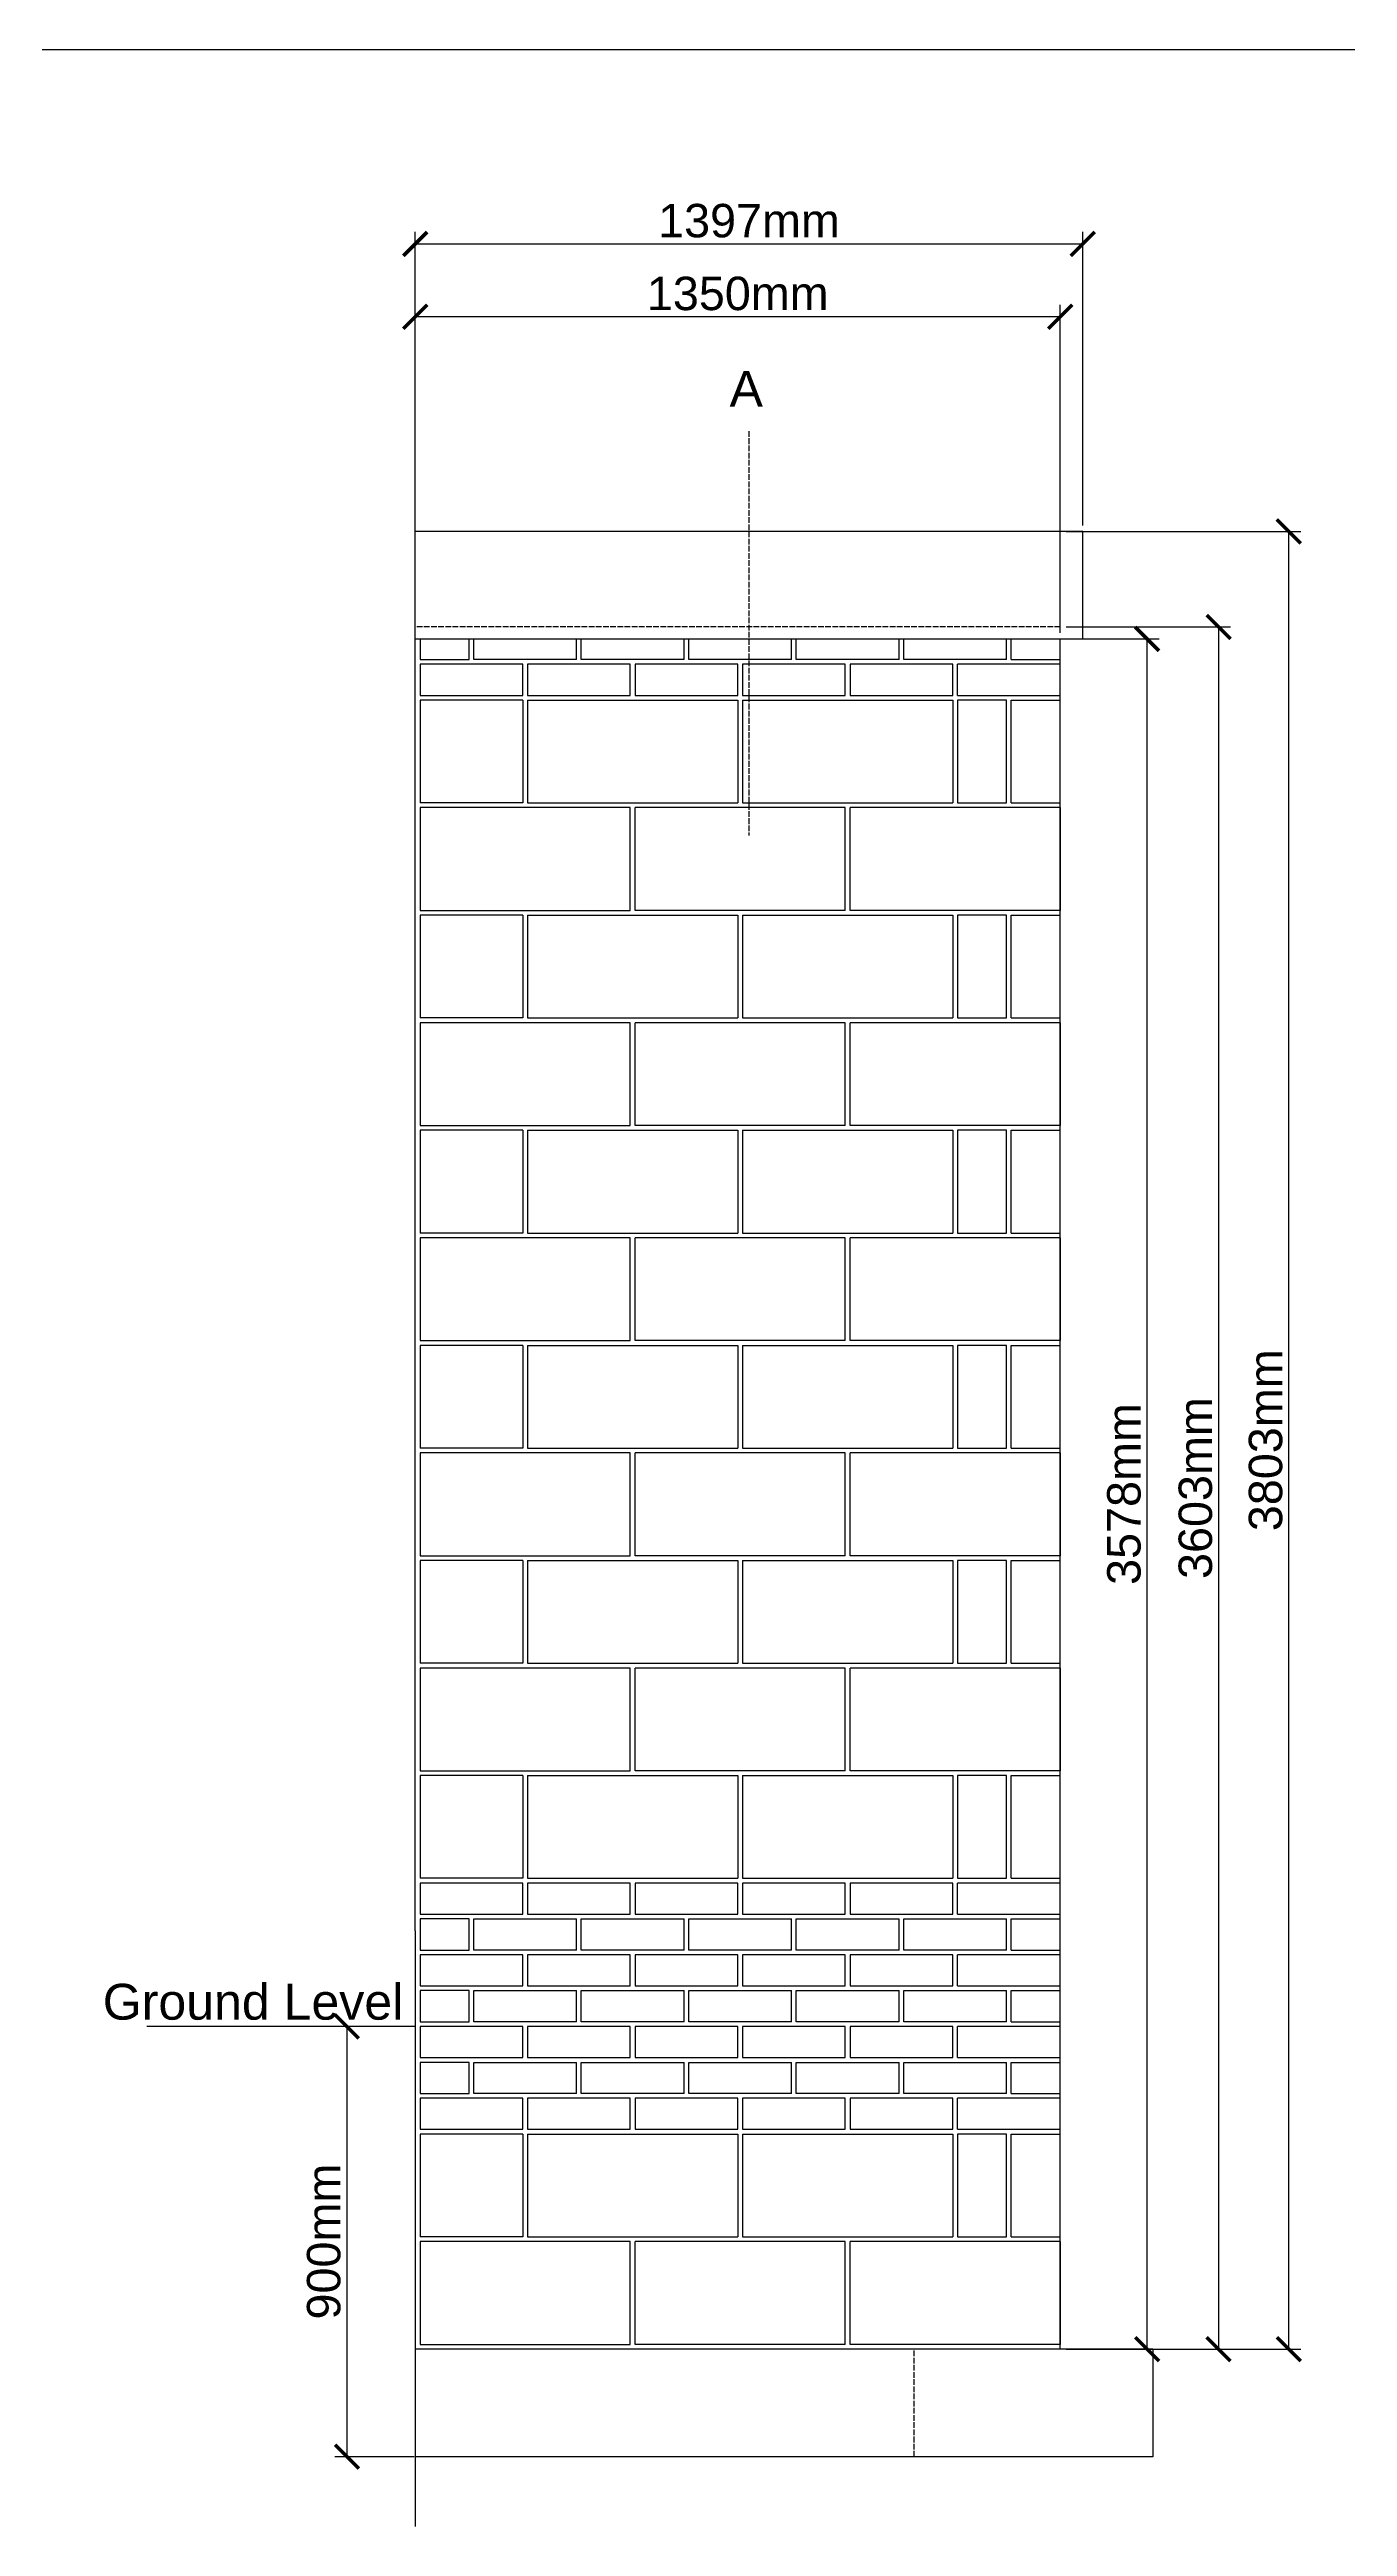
# Model space of a CAD drawing. Header units: millimetres. Extents: x -11841 to 102307, y -68819 to 40378.
# Drawn here: x 34714 to 37431, y 1842 to 7024 of the extents above; entities that cross this region are included whole.
import ezdxf

# ---------------------------------------------------------------- set-up
doc = ezdxf.new("R2010")
doc.units = ezdxf.units.MM
doc.linetypes.add('ACAD_ISO02W100', pattern=[15, 12, -3])
doc.styles.get("Standard").update_dxf_attribs({"font": 'Arial.ttf'})
doc.dimstyles.new('JRMStyle', dxfattribs={"dimtxt": 3.5, "dimasz": 2.5, "dimexe": 1.25, "dimexo": 0.625, "dimtad": 1, "dimdec": 0, "dimdsep": 46, "dimtxsty": 'Standard', "dimblk": 'ARCHTICK', "dimblk1": 'ARCHTICK', "dimblk2": 'ARCHTICK', "dimcen": 2.5, "dimadec": 0, "dimazin": 0, "dimtfac": 1, "dimtdec": 0, "dimtmove": 0, "dimatfit": 3, "dimldrblk": 'ARCHTICK', "dimfxl": 1, "dimarcsym": 0})

# ---------------------------------------------------------------- blocks, each defined once
blk = doc.blocks.new('_ArchTick')
at = {"color": 0, "linetype": 'ByBlock', "const_width": 0.15}
blk.add_lwpolyline([(-0.5, -0.5), (0.5, 0.5)], dxfattribs=at)
blk = doc.blocks.new('*D39')
at = {"color": 0, "lineweight": -2, "transparency": 16777216}
for p, q in [((35479.7, 6028.3), (35479.7, 6642.3)), ((36876.7, 6028.3), (36876.7, 6642.3)), ((35479.7, 6617.3), (36876.7, 6617.3))]:
    blk.add_line(p, q, dxfattribs=at)
at = {"layer": 'Defpoints', "color": 0, "transparency": 16777216}
for p in [(36876.7, 6617.3), (35479.7, 6015.8), (36876.7, 6015.8)]:
    blk.add_point(p, dxfattribs=at)
at = {"color": 0, "lineweight": -2, "transparency": 16777216, "xscale": 50, "yscale": 50, "zscale": 50, "rotation": 180}
blk.add_blockref('_ArchTick', (35479.7, 6617.3), dxfattribs=at)
at = {"color": 0, "lineweight": -2, "transparency": 16777216, "xscale": 50, "yscale": 50, "zscale": 50}
blk.add_blockref('_ArchTick', (36876.7, 6617.3), dxfattribs=at)
at = {"color": 0, "transparency": 16777216, "insert": (36178.2, 6665.5), "char_height": 70, "attachment_point": 5}
blk.add_mtext('1397mm', dxfattribs=at)
blk = doc.blocks.new('*D40')
at = {"color": 0, "lineweight": -2, "transparency": 16777216}
for p, q in [((35479.7, 5803.3), (35479.7, 6489.9)), ((36829.7, 5803.3), (36829.7, 6489.9)), ((36829.7, 6464.9), (35479.7, 6464.9))]:
    blk.add_line(p, q, dxfattribs=at)
at = {"layer": 'Defpoints', "color": 0, "transparency": 16777216}
for p in [(35479.7, 6464.9), (35479.7, 5790.8), (36829.7, 5790.8)]:
    blk.add_point(p, dxfattribs=at)
at = {"color": 0, "lineweight": -2, "transparency": 16777216, "xscale": 50, "yscale": 50, "zscale": 50, "rotation": 180}
blk.add_blockref('_ArchTick', (35479.7, 6464.9), dxfattribs=at)
at = {"color": 0, "lineweight": -2, "transparency": 16777216, "xscale": 50, "yscale": 50, "zscale": 50}
blk.add_blockref('_ArchTick', (36829.7, 6464.9), dxfattribs=at)
at = {"color": 0, "transparency": 16777216, "insert": (36154.7, 6513.2), "char_height": 70, "attachment_point": 5}
blk.add_mtext('1350mm', dxfattribs=at)
blk = doc.blocks.new('*D41')
at = {"color": 0, "lineweight": -2, "transparency": 16777216}
for p, q in [((36842.2, 6015.8), (37333.1, 6015.8)), ((37308.1, 2212.8), (37308.1, 6015.8)), ((36842.2, 2212.8), (37333.1, 2212.8))]:
    blk.add_line(p, q, dxfattribs=at)
at = {"layer": 'Defpoints', "color": 0, "transparency": 16777216}
for p in [(36829.7, 6015.8), (37308.1, 6015.8), (36829.7, 2212.8)]:
    blk.add_point(p, dxfattribs=at)
at = {"color": 0, "lineweight": -2, "transparency": 16777216, "xscale": 50, "yscale": 50, "zscale": 50}
for p, rotation in [((37308.1, 6015.8), 90), ((37308.1, 2212.8), 270)]:
    blk.add_blockref('_ArchTick', p, dxfattribs=dict(at, rotation=rotation))
at = {"color": 0, "transparency": 16777216, "insert": (37259.8, 4114.3), "char_height": 70, "attachment_point": 5, "rotation": 90}
blk.add_mtext('3803mm', dxfattribs=at)
blk = doc.blocks.new('*D42')
at = {"color": 0, "lineweight": -2, "transparency": 16777216}
for p, q in [((36842.2, 5815.8), (37186.1, 5815.8)), ((37161.1, 5815.8), (37161.1, 2212.8)), ((36842.2, 2212.8), (37186.1, 2212.8))]:
    blk.add_line(p, q, dxfattribs=at)
at = {"layer": 'Defpoints', "color": 0, "transparency": 16777216}
for p in [(36829.7, 5815.8), (36829.7, 2212.8), (37161.1, 2212.8)]:
    blk.add_point(p, dxfattribs=at)
at = {"color": 0, "lineweight": -2, "transparency": 16777216, "xscale": 50, "yscale": 50, "zscale": 50}
for p, rotation in [((37161.1, 5815.8), 90), ((37161.1, 2212.8), 270)]:
    blk.add_blockref('_ArchTick', p, dxfattribs=dict(at, rotation=rotation))
at = {"color": 0, "transparency": 16777216, "insert": (37112.9, 4014.3), "char_height": 70, "attachment_point": 5, "rotation": 90}
blk.add_mtext('3603mm', dxfattribs=at)
blk = doc.blocks.new('*D43')
at = {"color": 0, "lineweight": -2, "transparency": 16777216}
for p, q in [((36842.2, 5790.8), (37036.5, 5790.8)), ((37011.5, 2212.8), (37011.5, 5790.8)), ((36842.2, 2212.8), (37036.5, 2212.8))]:
    blk.add_line(p, q, dxfattribs=at)
at = {"layer": 'Defpoints', "color": 0, "transparency": 16777216}
for p in [(36829.7, 5790.8), (37011.5, 5790.8), (36829.7, 2212.8)]:
    blk.add_point(p, dxfattribs=at)
at = {"color": 0, "lineweight": -2, "transparency": 16777216, "xscale": 50, "yscale": 50, "zscale": 50}
for p, rotation in [((37011.5, 5790.8), 90), ((37011.5, 2212.8), 270)]:
    blk.add_blockref('_ArchTick', p, dxfattribs=dict(at, rotation=rotation))
at = {"color": 0, "transparency": 16777216, "insert": (36963.3, 4001.8), "char_height": 70, "attachment_point": 5, "rotation": 90}
blk.add_mtext('3578mm', dxfattribs=at)
blk = doc.blocks.new('*D80')
at = {"color": 0, "lineweight": -2, "ltscale": 0.58, "transparency": 16777216}
for p, q in [((35477.2, 2887.8), (35311.6, 2887.8)), ((35336.6, 2887.8), (35336.6, 1987.8)), ((35477.2, 1987.8), (35311.6, 1987.8))]:
    blk.add_line(p, q, dxfattribs=at)
at = {"layer": 'Defpoints', "color": 0, "ltscale": 0.58, "transparency": 16777216}
for p in [(35489.7, 2887.8), (35336.6, 1987.8), (35489.7, 1987.8)]:
    blk.add_point(p, dxfattribs=at)
at = {"color": 0, "lineweight": -2, "ltscale": 0.58, "transparency": 16777216, "xscale": 50, "yscale": 50, "zscale": 50}
for p, rotation in [((35336.6, 2887.8), 90), ((35336.6, 1987.8), 270)]:
    blk.add_blockref('_ArchTick', p, dxfattribs=dict(at, rotation=rotation))
at = {"color": 0, "ltscale": 0.58, "transparency": 16777216, "insert": (35288.4, 2437.8), "char_height": 70, "attachment_point": 5, "rotation": 90}
blk.add_mtext('900mm', dxfattribs=at)

msp = doc.modelspace()

# ---------------------------------------------------------------- linework, layer by layer
for p, q in [((29010.9, 7023.9), (102306.7, 7023.9)), ((35479.7, 3087.8), (35479.7, 6396.6)), ((36876.7, 6015.8), (35479.7, 6015.8)), ((36876.7, 5790.8), (36876.7, 6015.8)), ((35479.7, 5790.8), (36876.7, 5790.8)), ((35489.7, 5790.8), (35489.7, 5747.8)), ((35592.2, 5747.8), (35592.2, 5790.8)), ((35602.2, 5747.8), (35602.2, 5790.8)), ((35817.2, 5747.8), (35817.2, 5790.8)), ((35827.2, 5747.8), (35827.2, 5790.8)), ((35827.2, 5747.8), (35827.2, 5790.8)), ((36042.2, 5747.8), (36042.2, 5790.8)), ((36042.2, 5747.8), (36042.2, 5790.8)), ((36052.2, 5747.8), (36052.2, 5790.8)), ((36267.2, 5747.8), (36267.2, 5790.8)), ((36277.2, 5747.8), (36277.2, 5790.8)), ((36492.2, 5747.8), (36492.2, 5790.8)), ((36502.2, 5747.8), (36502.2, 5790.8)), ((36717.2, 5747.8), (36717.2, 5790.8)), ((36727.2, 5747.8), (36727.2, 5790.8)), ((36829.7, 2212.8), (36829.7, 5790.8)), ((36829.7, 5747.8), (36829.7, 5790.8)), ((35489.7, 5747.8), (35589.7, 5747.8)), ((35489.7, 5747.8), (35592.2, 5747.8)), ((35704.7, 5737.8), (35489.7, 5737.8)), ((35489.7, 5737.8), (35489.7, 5672.8)), ((35817.2, 5747.8), (35602.2, 5747.8)), ((35704.7, 5672.8), (35704.7, 5737.8)), ((35929.7, 5737.8), (35714.7, 5737.8)), ((35714.7, 5737.8), (35714.7, 5672.8)), ((36042.2, 5747.8), (35827.2, 5747.8)), ((36042.2, 5747.8), (35827.2, 5747.8)), ((35929.7, 5672.8), (35929.7, 5737.8)), ((36154.7, 5737.8), (35939.7, 5737.8)), ((35939.7, 5737.8), (35939.7, 5672.8)), ((36267.2, 5747.8), (36052.2, 5747.8)), ((36154.7, 5672.8), (36154.7, 5737.8)), ((36379.7, 5737.8), (36164.7, 5737.8)), ((36164.7, 5737.8), (36164.7, 5672.8)), ((36492.2, 5747.8), (36277.2, 5747.8)), ((36379.7, 5672.8), (36379.7, 5737.8)), ((36604.7, 5737.8), (36389.7, 5737.8)), ((36389.7, 5737.8), (36389.7, 5672.8)), ((36717.2, 5747.8), (36502.2, 5747.8)), ((36604.7, 5672.8), (36604.7, 5737.8)), ((36614.7, 5672.8), (36614.7, 5737.8)), ((36829.7, 5737.8), (36614.7, 5737.8)), ((36727.2, 5747.8), (36829.7, 5747.8)), ((36829.7, 5672.8), (36829.7, 5737.8)), ((35489.7, 5672.8), (35704.7, 5672.8)), ((35704.7, 5662.8), (35489.7, 5662.8)), ((35489.7, 5662.8), (35489.7, 5447.8)), ((35704.7, 5662.8), (35704.7, 5447.8)), ((35714.7, 5672.8), (35929.7, 5672.8)), ((35714.7, 5662.8), (35714.7, 5447.8)), ((35714.7, 5662.8), (36154.7, 5662.8)), ((35939.7, 5672.8), (36154.7, 5672.8)), ((36154.7, 5662.8), (36154.7, 5447.8)), ((36164.7, 5672.8), (36379.7, 5672.8)), ((36164.7, 5662.8), (36164.7, 5447.8)), ((36164.7, 5662.8), (36604.7, 5662.8)), ((36389.7, 5672.8), (36604.7, 5672.8)), ((36604.7, 5662.8), (36604.7, 5447.8)), ((36614.7, 5672.8), (36829.7, 5672.8)), ((36717.2, 5662.8), (36614.7, 5662.8)), ((36614.7, 5662.8), (36614.7, 5447.8)), ((36717.2, 5447.8), (36717.2, 5662.8)), ((36727.2, 5447.8), (36727.2, 5662.8)), ((36727.2, 5662.8), (36829.7, 5662.8)), ((36829.7, 5447.8), (36829.7, 5662.8)), ((35704.7, 5447.8), (35489.7, 5447.8)), ((35714.7, 5447.8), (36154.7, 5447.8)), ((36164.7, 5447.8), (36604.7, 5447.8)), ((36614.7, 5447.8), (36717.2, 5447.8)), ((36727.2, 5447.8), (36829.7, 5447.8)), ((35929.7, 5437.8), (35489.7, 5437.8)), ((35489.7, 5437.8), (35489.7, 5222.8)), ((35929.7, 5222.8), (35929.7, 5437.8)), ((35939.7, 5222.8), (35939.7, 5437.8)), ((36379.7, 5437.8), (35939.7, 5437.8)), ((36379.7, 5222.8), (36379.7, 5437.8)), ((36389.7, 5222.8), (36389.7, 5437.8)), ((36829.7, 5437.8), (36389.7, 5437.8)), ((36829.7, 5437.8), (36829.7, 5222.8)), ((35489.7, 5222.8), (35929.7, 5222.8)), ((35704.7, 5212.8), (35489.7, 5212.8)), ((35489.7, 5212.8), (35489.7, 4997.8)), ((35704.7, 5212.8), (35704.7, 4997.8)), ((35714.7, 5212.8), (35714.7, 4997.8)), ((35714.7, 5212.8), (36154.7, 5212.8)), ((36379.7, 5222.8), (35939.7, 5222.8)), ((36154.7, 5212.8), (36154.7, 4997.8)), ((36164.7, 5212.8), (36164.7, 4997.8)), ((36164.7, 5212.8), (36604.7, 5212.8)), ((36829.7, 5222.8), (36389.7, 5222.8)), ((36604.7, 5212.8), (36604.7, 4997.8)), ((36717.2, 5212.8), (36614.7, 5212.8)), ((36614.7, 5212.8), (36614.7, 4997.8)), ((36717.2, 4997.8), (36717.2, 5212.8)), ((36727.2, 4997.8), (36727.2, 5212.8)), ((36727.2, 5212.8), (36829.7, 5212.8)), ((36829.7, 4997.8), (36829.7, 5212.8)), ((35704.7, 4997.8), (35489.7, 4997.8)), ((35929.7, 4987.8), (35489.7, 4987.8)), ((35489.7, 4987.8), (35489.7, 4772.8)), ((35714.7, 4997.8), (36154.7, 4997.8)), ((35929.7, 4772.8), (35929.7, 4987.8)), ((35939.7, 4772.8), (35939.7, 4987.8)), ((36379.7, 4987.8), (35939.7, 4987.8)), ((36164.7, 4997.8), (36604.7, 4997.8)), ((36379.7, 4772.8), (36379.7, 4987.8)), ((36389.7, 4772.8), (36389.7, 4987.8)), ((36829.7, 4987.8), (36389.7, 4987.8)), ((36614.7, 4997.8), (36717.2, 4997.8)), ((36727.2, 4997.8), (36829.7, 4997.8)), ((36829.7, 4987.8), (36829.7, 4772.8)), ((35489.7, 4772.8), (35929.7, 4772.8)), ((36379.7, 4772.8), (35939.7, 4772.8)), ((36829.7, 4772.8), (36389.7, 4772.8)), ((35704.7, 4762.8), (35489.7, 4762.8)), ((35489.7, 4762.8), (35489.7, 4547.8)), ((35704.7, 4762.8), (35704.7, 4547.8)), ((35714.7, 4762.8), (35714.7, 4547.8)), ((35714.7, 4762.8), (36154.7, 4762.8)), ((36154.7, 4762.8), (36154.7, 4547.8)), ((36164.7, 4762.8), (36164.7, 4547.8)), ((36164.7, 4762.8), (36604.7, 4762.8)), ((36604.7, 4762.8), (36604.7, 4547.8)), ((36717.2, 4762.8), (36614.7, 4762.8)), ((36614.7, 4762.8), (36614.7, 4547.8)), ((36717.2, 4547.8), (36717.2, 4762.8)), ((36727.2, 4547.8), (36727.2, 4762.8)), ((36727.2, 4762.8), (36829.7, 4762.8)), ((36829.7, 4547.8), (36829.7, 4762.8)), ((35704.7, 4547.8), (35489.7, 4547.8)), ((35929.7, 4537.8), (35489.7, 4537.8)), ((35489.7, 4537.8), (35489.7, 4322.8)), ((35714.7, 4547.8), (36154.7, 4547.8)), ((35929.7, 4322.8), (35929.7, 4537.8)), ((35939.7, 4322.8), (35939.7, 4537.8)), ((36379.7, 4537.8), (35939.7, 4537.8)), ((36164.7, 4547.8), (36604.7, 4547.8)), ((36379.7, 4322.8), (36379.7, 4537.8)), ((36389.7, 4322.8), (36389.7, 4537.8)), ((36829.7, 4537.8), (36389.7, 4537.8)), ((36614.7, 4547.8), (36717.2, 4547.8)), ((36727.2, 4547.8), (36829.7, 4547.8)), ((36829.7, 4537.8), (36829.7, 4322.8)), ((35489.7, 4322.8), (35929.7, 4322.8)), ((35704.7, 4312.8), (35489.7, 4312.8)), ((35489.7, 4312.8), (35489.7, 4097.8)), ((35704.7, 4312.8), (35704.7, 4097.8)), ((35714.7, 4312.8), (35714.7, 4097.8)), ((35714.7, 4312.8), (36154.7, 4312.8)), ((36379.7, 4322.8), (35939.7, 4322.8)), ((36154.7, 4312.8), (36154.7, 4097.8)), ((36164.7, 4312.8), (36164.7, 4097.8)), ((36164.7, 4312.8), (36604.7, 4312.8)), ((36829.7, 4322.8), (36389.7, 4322.8)), ((36604.7, 4312.8), (36604.7, 4097.8)), ((36717.2, 4312.8), (36614.7, 4312.8)), ((36614.7, 4312.8), (36614.7, 4097.8)), ((36717.2, 4097.8), (36717.2, 4312.8)), ((36727.2, 4097.8), (36727.2, 4312.8)), ((36727.2, 4312.8), (36829.7, 4312.8)), ((36829.7, 4097.8), (36829.7, 4312.8)), ((35704.7, 4097.8), (35489.7, 4097.8)), ((35714.7, 4097.8), (36154.7, 4097.8)), ((36164.7, 4097.8), (36604.7, 4097.8)), ((36614.7, 4097.8), (36717.2, 4097.8)), ((36727.2, 4097.8), (36829.7, 4097.8)), ((35929.7, 4087.8), (35489.7, 4087.8)), ((35489.7, 4087.8), (35489.7, 3872.8)), ((35929.7, 3872.8), (35929.7, 4087.8)), ((35939.7, 3872.8), (35939.7, 4087.8)), ((36379.7, 4087.8), (35939.7, 4087.8)), ((36379.7, 3872.8), (36379.7, 4087.8)), ((36389.7, 3872.8), (36389.7, 4087.8)), ((36829.7, 4087.8), (36389.7, 4087.8)), ((36829.7, 4087.8), (36829.7, 3872.8)), ((35489.7, 3872.8), (35929.7, 3872.8)), ((35704.7, 3862.8), (35489.7, 3862.8)), ((35489.7, 3862.8), (35489.7, 3647.8)), ((35704.7, 3862.8), (35704.7, 3647.8)), ((35714.7, 3862.8), (35714.7, 3647.8)), ((35714.7, 3862.8), (36154.7, 3862.8)), ((36379.7, 3872.8), (35939.7, 3872.8)), ((36154.7, 3862.8), (36154.7, 3647.8)), ((36164.7, 3862.8), (36164.7, 3647.8)), ((36164.7, 3862.8), (36604.7, 3862.8)), ((36829.7, 3872.8), (36389.7, 3872.8)), ((36604.7, 3862.8), (36604.7, 3647.8)), ((36717.2, 3862.8), (36614.7, 3862.8)), ((36614.7, 3862.8), (36614.7, 3647.8)), ((36717.2, 3647.8), (36717.2, 3862.8)), ((36727.2, 3647.8), (36727.2, 3862.8)), ((36727.2, 3862.8), (36829.7, 3862.8)), ((36829.7, 3647.8), (36829.7, 3862.8)), ((35704.7, 3647.8), (35489.7, 3647.8)), ((35929.7, 3637.8), (35489.7, 3637.8)), ((35489.7, 3637.8), (35489.7, 3422.8)), ((35714.7, 3647.8), (36154.7, 3647.8)), ((35929.7, 3422.8), (35929.7, 3637.8)), ((35939.7, 3422.8), (35939.7, 3637.8)), ((36379.7, 3637.8), (35939.7, 3637.8)), ((36164.7, 3647.8), (36604.7, 3647.8)), ((36379.7, 3422.8), (36379.7, 3637.8)), ((36389.7, 3422.8), (36389.7, 3637.8)), ((36829.7, 3637.8), (36389.7, 3637.8)), ((36614.7, 3647.8), (36717.2, 3647.8)), ((36727.2, 3647.8), (36829.7, 3647.8)), ((36829.7, 3637.8), (36829.7, 3422.8)), ((35489.7, 3422.8), (35929.7, 3422.8)), ((36379.7, 3422.8), (35939.7, 3422.8)), ((36829.7, 3422.8), (36389.7, 3422.8)), ((35704.7, 3412.8), (35489.7, 3412.8)), ((35489.7, 3412.8), (35489.7, 3197.8)), ((35704.7, 3412.8), (35704.7, 3197.8)), ((35714.7, 3412.8), (35714.7, 3197.8)), ((35714.7, 3412.8), (36154.7, 3412.8)), ((36154.7, 3412.8), (36154.7, 3197.8)), ((36164.7, 3412.8), (36164.7, 3197.8)), ((36164.7, 3412.8), (36604.7, 3412.8)), ((36604.7, 3412.8), (36604.7, 3197.8)), ((36717.2, 3412.8), (36614.7, 3412.8)), ((36614.7, 3412.8), (36614.7, 3197.8)), ((36717.2, 3197.8), (36717.2, 3412.8)), ((36727.2, 3197.8), (36727.2, 3412.8)), ((36727.2, 3412.8), (36829.7, 3412.8)), ((36829.7, 3197.8), (36829.7, 3412.8)), ((35704.7, 3197.8), (35489.7, 3197.8)), ((35704.7, 3187.8), (35489.7, 3187.8)), ((35489.7, 3187.8), (35489.7, 3122.8)), ((35704.7, 3122.8), (35704.7, 3187.8)), ((35714.7, 3197.8), (36154.7, 3197.8)), ((35929.7, 3187.8), (35714.7, 3187.8)), ((35714.7, 3187.8), (35714.7, 3122.8)), ((35929.7, 3122.8), (35929.7, 3187.8)), ((36154.7, 3187.8), (35939.7, 3187.8)), ((35939.7, 3187.8), (35939.7, 3122.8)), ((36154.7, 3122.8), (36154.7, 3187.8)), ((36164.7, 3197.8), (36604.7, 3197.8)), ((36379.7, 3187.8), (36164.7, 3187.8)), ((36164.7, 3187.8), (36164.7, 3122.8)), ((36379.7, 3122.8), (36379.7, 3187.8)), ((36604.7, 3187.8), (36389.7, 3187.8)), ((36389.7, 3187.8), (36389.7, 3122.8)), ((36604.7, 3122.8), (36604.7, 3187.8)), ((36614.7, 3197.8), (36717.2, 3197.8)), ((36614.7, 3122.8), (36614.7, 3187.8)), ((36829.7, 3187.8), (36614.7, 3187.8)), ((36727.2, 3197.8), (36829.7, 3197.8)), ((36829.7, 3122.8), (36829.7, 3187.8)), ((35489.7, 3122.8), (35704.7, 3122.8)), ((35592.2, 3112.8), (35489.7, 3112.8)), ((35489.7, 3112.8), (35489.7, 3047.8)), ((35592.2, 3047.8), (35592.2, 3112.8)), ((35602.2, 3047.8), (35602.2, 3112.8)), ((35602.2, 3112.8), (35817.2, 3112.8)), ((35714.7, 3122.8), (35929.7, 3122.8)), ((35817.2, 3047.8), (35817.2, 3112.8)), ((35827.2, 3047.8), (35827.2, 3112.8)), ((35827.2, 3112.8), (36042.2, 3112.8)), ((35827.2, 3047.8), (35827.2, 3112.8)), ((35827.2, 3112.8), (36042.2, 3112.8)), ((35939.7, 3122.8), (36154.7, 3122.8)), ((36042.2, 3047.8), (36042.2, 3112.8)), ((36042.2, 3047.8), (36042.2, 3112.8)), ((36052.2, 3047.8), (36052.2, 3112.8)), ((36052.2, 3112.8), (36267.2, 3112.8)), ((36164.7, 3122.8), (36379.7, 3122.8)), ((36267.2, 3047.8), (36267.2, 3112.8)), ((36277.2, 3047.8), (36277.2, 3112.8)), ((36277.2, 3112.8), (36492.2, 3112.8)), ((36389.7, 3122.8), (36604.7, 3122.8)), ((36492.2, 3047.8), (36492.2, 3112.8)), ((36502.2, 3047.8), (36502.2, 3112.8)), ((36502.2, 3112.8), (36717.2, 3112.8)), ((36614.7, 3122.8), (36829.7, 3122.8)), ((36717.2, 3047.8), (36717.2, 3112.8)), ((36727.2, 3047.8), (36727.2, 3112.8)), ((36727.2, 3112.8), (36829.7, 3112.8)), ((36829.7, 3047.8), (36829.7, 3112.8)), ((35479.7, 3087.8), (35479.7, 1841.8)), ((35489.7, 3047.8), (35589.7, 3047.8)), ((35489.7, 3047.8), (35592.2, 3047.8)), ((35704.7, 3037.8), (35489.7, 3037.8)), ((35489.7, 3037.8), (35489.7, 2972.8)), ((35817.2, 3047.8), (35602.2, 3047.8)), ((35704.7, 2972.8), (35704.7, 3037.8)), ((35929.7, 3037.8), (35714.7, 3037.8)), ((35714.7, 3037.8), (35714.7, 2972.8)), ((36042.2, 3047.8), (35827.2, 3047.8)), ((36042.2, 3047.8), (35827.2, 3047.8)), ((35929.7, 2972.8), (35929.7, 3037.8)), ((36154.7, 3037.8), (35939.7, 3037.8)), ((35939.7, 3037.8), (35939.7, 2972.8)), ((36267.2, 3047.8), (36052.2, 3047.8)), ((36154.7, 2972.8), (36154.7, 3037.8)), ((36379.7, 3037.8), (36164.7, 3037.8)), ((36164.7, 3037.8), (36164.7, 2972.8)), ((36492.2, 3047.8), (36277.2, 3047.8)), ((36379.7, 2972.8), (36379.7, 3037.8)), ((36604.7, 3037.8), (36389.7, 3037.8)), ((36389.7, 3037.8), (36389.7, 2972.8)), ((36717.2, 3047.8), (36502.2, 3047.8)), ((36604.7, 2972.8), (36604.7, 3037.8)), ((36614.7, 2972.8), (36614.7, 3037.8)), ((36829.7, 3037.8), (36614.7, 3037.8)), ((36727.2, 3047.8), (36829.7, 3047.8)), ((36829.7, 2972.8), (36829.7, 3037.8)), ((35489.7, 2972.8), (35704.7, 2972.8)), ((35592.2, 2962.8), (35489.7, 2962.8)), ((35489.7, 2962.8), (35489.7, 2897.8)), ((35592.2, 2897.8), (35592.2, 2962.8)), ((35602.2, 2897.8), (35602.2, 2962.8)), ((35602.2, 2962.8), (35817.2, 2962.8)), ((35714.7, 2972.8), (35929.7, 2972.8)), ((35817.2, 2897.8), (35817.2, 2962.8)), ((35827.2, 2897.8), (35827.2, 2962.8)), ((35827.2, 2962.8), (36042.2, 2962.8)), ((35827.2, 2897.8), (35827.2, 2962.8)), ((35827.2, 2962.8), (36042.2, 2962.8)), ((35939.7, 2972.8), (36154.7, 2972.8)), ((36042.2, 2897.8), (36042.2, 2962.8)), ((36042.2, 2897.8), (36042.2, 2962.8)), ((36052.2, 2897.8), (36052.2, 2962.8)), ((36052.2, 2962.8), (36267.2, 2962.8)), ((36164.7, 2972.8), (36379.7, 2972.8)), ((36267.2, 2897.8), (36267.2, 2962.8)), ((36277.2, 2897.8), (36277.2, 2962.8)), ((36277.2, 2962.8), (36492.2, 2962.8)), ((36389.7, 2972.8), (36604.7, 2972.8)), ((36492.2, 2897.8), (36492.2, 2962.8)), ((36502.2, 2897.8), (36502.2, 2962.8)), ((36502.2, 2962.8), (36717.2, 2962.8)), ((36614.7, 2972.8), (36829.7, 2972.8)), ((36717.2, 2897.8), (36717.2, 2962.8)), ((36727.2, 2897.8), (36727.2, 2962.8)), ((36727.2, 2962.8), (36829.7, 2962.8)), ((36829.7, 2897.8), (36829.7, 2962.8)), ((35489.7, 2897.8), (35589.7, 2897.8)), ((35489.7, 2897.8), (35592.2, 2897.8)), ((35704.7, 2887.8), (35489.7, 2887.8)), ((35489.7, 2887.8), (35489.7, 2822.8)), ((35817.2, 2897.8), (35602.2, 2897.8)), ((35704.7, 2822.8), (35704.7, 2887.8)), ((35929.7, 2887.8), (35714.7, 2887.8)), ((35714.7, 2887.8), (35714.7, 2822.8)), ((36042.2, 2897.8), (35827.2, 2897.8)), ((36042.2, 2897.8), (35827.2, 2897.8)), ((35929.7, 2822.8), (35929.7, 2887.8)), ((36154.7, 2887.8), (35939.7, 2887.8)), ((35939.7, 2887.8), (35939.7, 2822.8)), ((36267.2, 2897.8), (36052.2, 2897.8)), ((36154.7, 2822.8), (36154.7, 2887.8)), ((36379.7, 2887.8), (36164.7, 2887.8)), ((36164.7, 2887.8), (36164.7, 2822.8)), ((36492.2, 2897.8), (36277.2, 2897.8)), ((36379.7, 2822.8), (36379.7, 2887.8)), ((36604.7, 2887.8), (36389.7, 2887.8)), ((36389.7, 2887.8), (36389.7, 2822.8)), ((36717.2, 2897.8), (36502.2, 2897.8)), ((36604.7, 2822.8), (36604.7, 2887.8)), ((36614.7, 2822.8), (36614.7, 2887.8)), ((36829.7, 2887.8), (36614.7, 2887.8)), ((36727.2, 2897.8), (36829.7, 2897.8)), ((36829.7, 2822.8), (36829.7, 2887.8)), ((35489.7, 2822.8), (35704.7, 2822.8)), ((35592.2, 2812.8), (35489.7, 2812.8)), ((35489.7, 2812.8), (35489.7, 2747.8)), ((35592.2, 2747.8), (35592.2, 2812.8)), ((35602.2, 2747.8), (35602.2, 2812.8)), ((35602.2, 2812.8), (35817.2, 2812.8)), ((35714.7, 2822.8), (35929.7, 2822.8)), ((35817.2, 2747.8), (35817.2, 2812.8)), ((35827.2, 2747.8), (35827.2, 2812.8)), ((35827.2, 2812.8), (36042.2, 2812.8)), ((35827.2, 2747.8), (35827.2, 2812.8)), ((35827.2, 2812.8), (36042.2, 2812.8)), ((35939.7, 2822.8), (36154.7, 2822.8)), ((36042.2, 2747.8), (36042.2, 2812.8)), ((36042.2, 2747.8), (36042.2, 2812.8)), ((36052.2, 2747.8), (36052.2, 2812.8)), ((36052.2, 2812.8), (36267.2, 2812.8)), ((36164.7, 2822.8), (36379.7, 2822.8)), ((36267.2, 2747.8), (36267.2, 2812.8)), ((36277.2, 2747.8), (36277.2, 2812.8)), ((36277.2, 2812.8), (36492.2, 2812.8)), ((36389.7, 2822.8), (36604.7, 2822.8)), ((36492.2, 2747.8), (36492.2, 2812.8)), ((36502.2, 2747.8), (36502.2, 2812.8)), ((36502.2, 2812.8), (36717.2, 2812.8)), ((36614.7, 2822.8), (36829.7, 2822.8)), ((36717.2, 2747.8), (36717.2, 2812.8)), ((36727.2, 2747.8), (36727.2, 2812.8)), ((36727.2, 2812.8), (36829.7, 2812.8)), ((36829.7, 2747.8), (36829.7, 2812.8)), ((35489.7, 2747.8), (35589.7, 2747.8)), ((35489.7, 2747.8), (35592.2, 2747.8)), ((35817.2, 2747.8), (35602.2, 2747.8)), ((36042.2, 2747.8), (35827.2, 2747.8)), ((36042.2, 2747.8), (35827.2, 2747.8)), ((36267.2, 2747.8), (36052.2, 2747.8)), ((36492.2, 2747.8), (36277.2, 2747.8)), ((36717.2, 2747.8), (36502.2, 2747.8)), ((36727.2, 2747.8), (36829.7, 2747.8)), ((35704.7, 2737.8), (35489.7, 2737.8)), ((35489.7, 2737.8), (35489.7, 2672.8)), ((35704.7, 2672.8), (35704.7, 2737.8)), ((35929.7, 2737.8), (35714.7, 2737.8)), ((35714.7, 2737.8), (35714.7, 2672.8)), ((35929.7, 2672.8), (35929.7, 2737.8)), ((36154.7, 2737.8), (35939.7, 2737.8)), ((35939.7, 2737.8), (35939.7, 2672.8)), ((36154.7, 2672.8), (36154.7, 2737.8)), ((36379.7, 2737.8), (36164.7, 2737.8)), ((36164.7, 2737.8), (36164.7, 2672.8)), ((36379.7, 2672.8), (36379.7, 2737.8)), ((36604.7, 2737.8), (36389.7, 2737.8)), ((36389.7, 2737.8), (36389.7, 2672.8)), ((36604.7, 2672.8), (36604.7, 2737.8)), ((36614.7, 2672.8), (36614.7, 2737.8)), ((36829.7, 2737.8), (36614.7, 2737.8)), ((36829.7, 2672.8), (36829.7, 2737.8)), ((35489.7, 2672.8), (35704.7, 2672.8)), ((35704.7, 2662.8), (35489.7, 2662.8)), ((35489.7, 2662.8), (35489.7, 2447.8)), ((35704.7, 2662.8), (35704.7, 2447.8)), ((35714.7, 2672.8), (35929.7, 2672.8)), ((35714.7, 2662.8), (35714.7, 2447.8)), ((35714.7, 2662.8), (36154.7, 2662.8)), ((35939.7, 2672.8), (36154.7, 2672.8)), ((36154.7, 2662.8), (36154.7, 2447.8)), ((36164.7, 2672.8), (36379.7, 2672.8)), ((36164.7, 2662.8), (36164.7, 2447.8)), ((36164.7, 2662.8), (36604.7, 2662.8)), ((36389.7, 2672.8), (36604.7, 2672.8)), ((36604.7, 2662.8), (36604.7, 2447.8)), ((36614.7, 2672.8), (36829.7, 2672.8)), ((36717.2, 2662.8), (36614.7, 2662.8)), ((36614.7, 2662.8), (36614.7, 2447.8)), ((36717.2, 2447.8), (36717.2, 2662.8)), ((36727.2, 2447.8), (36727.2, 2662.8)), ((36727.2, 2662.8), (36829.7, 2662.8)), ((36829.7, 2447.8), (36829.7, 2662.8)), ((35704.7, 2447.8), (35489.7, 2447.8)), ((35929.7, 2437.8), (35489.7, 2437.8)), ((35489.7, 2437.8), (35489.7, 2222.8)), ((35714.7, 2447.8), (36154.7, 2447.8)), ((35929.7, 2222.8), (35929.7, 2437.8)), ((35939.7, 2222.8), (35939.7, 2437.8)), ((36379.7, 2437.8), (35939.7, 2437.8)), ((36164.7, 2447.8), (36604.7, 2447.8)), ((36379.7, 2222.8), (36379.7, 2437.8)), ((36389.7, 2222.8), (36389.7, 2437.8)), ((36829.7, 2437.8), (36389.7, 2437.8)), ((36614.7, 2447.8), (36717.2, 2447.8)), ((36727.2, 2447.8), (36829.7, 2447.8)), ((36829.7, 2437.8), (36829.7, 2222.8)), ((37023.7, 2212.8), (35479.7, 2212.8)), ((35489.7, 2222.8), (35929.7, 2222.8)), ((36379.7, 2222.8), (35939.7, 2222.8)), ((36829.7, 2222.8), (36389.7, 2222.8)), ((37023.7, 2212.8), (37023.7, 1987.8)), ((37023.7, 1987.8), (35479.7, 1987.8)), ((37023.7, 1987.8), (36523.7, 1987.8))]:
    msp.add_line(p, q)
at = {"linetype": 'ACAD_ISO02W100'}
for p, q in [((36178.2, 6225.5), (36178.2, 5379.6)), ((36829.7, 5815.8), (35479.7, 5815.8)), ((36523.7, 1987.8), (36523.7, 2212.8))]:
    msp.add_line(p, q, dxfattribs=at)
at = {"ltscale": 0.58}
msp.add_line((35479.7, 2887.8), (34917.9, 2887.8), dxfattribs=at)

# ---------------------------------------------------------------- texts
at = {"insert": (36137.5, 6351.7), "char_height": 75, "attachment_point": 1}
msp.add_mtext_dynamic_manual_height_columns('A', width=250.367, gutter_width=12.5, heights=[0], dxfattribs=at)
at = {"ltscale": 0.58, "insert": (34825.6, 2977.1), "char_height": 75, "attachment_point": 1}
msp.add_mtext_dynamic_manual_height_columns('Ground Level', width=734.568, gutter_width=12.5, heights=[0], dxfattribs=at)

# ---------------------------------------------------------------- dimensions: what is measured, and where the dimension line sits
dim = msp.add_linear_dim(base=(36876.7, 6617.3), p1=(35479.7, 6015.8), p2=(36876.7, 6015.8), dimstyle='JRMStyle', override={"dimpost": 'mm'})
dim.commit()
dim.dimension.update_dxf_attribs({"geometry": '*D39', "text_midpoint": (36178.2, 6617.3), "dimtype": 160})
dim = msp.add_linear_dim(base=(35479.7, 6464.9), p1=(36829.7, 5790.8), p2=(35479.7, 5790.8), dimstyle='JRMStyle', override={"dimpost": 'mm'})
dim.commit()
dim.dimension.update_dxf_attribs({"geometry": '*D40', "text_midpoint": (36154.7, 6513.2)})
for base, p2, picture, middle in [((37308.1, 6015.8), (36829.7, 6015.8), '*D41', (37259.8, 4114.3)), ((37011.5, 5790.8), (36829.7, 5790.8), '*D43', (36963.3, 4001.8))]:
    dim = msp.add_linear_dim(base=base, p1=(36829.7, 2212.8), p2=p2, angle=90, dimstyle='JRMStyle', override={"dimpost": 'mm'})
    dim.commit()
    dim.dimension.update_dxf_attribs({"geometry": picture, "text_midpoint": middle})
dim = msp.add_aligned_dim(p1=(36829.7, 5815.8), p2=(36829.7, 2212.8), distance=331.4, dimstyle='JRMStyle', override={"dimpost": 'mm'})
dim.commit()
dim.dimension.update_dxf_attribs({"geometry": '*D42', "text_midpoint": (37112.9, 4014.3)})
at = {"ltscale": 0.58}
dim = msp.add_linear_dim(base=(35336.6, 1987.8), p1=(35489.7, 2887.8), p2=(35489.7, 1987.8), angle=90, dimstyle='JRMStyle', override={"dimpost": 'mm'}, dxfattribs=at)
dim.commit()
dim.dimension.update_dxf_attribs({"geometry": '*D80', "text_midpoint": (35288.4, 2437.8)})

doc.saveas('drawing.dxf')
